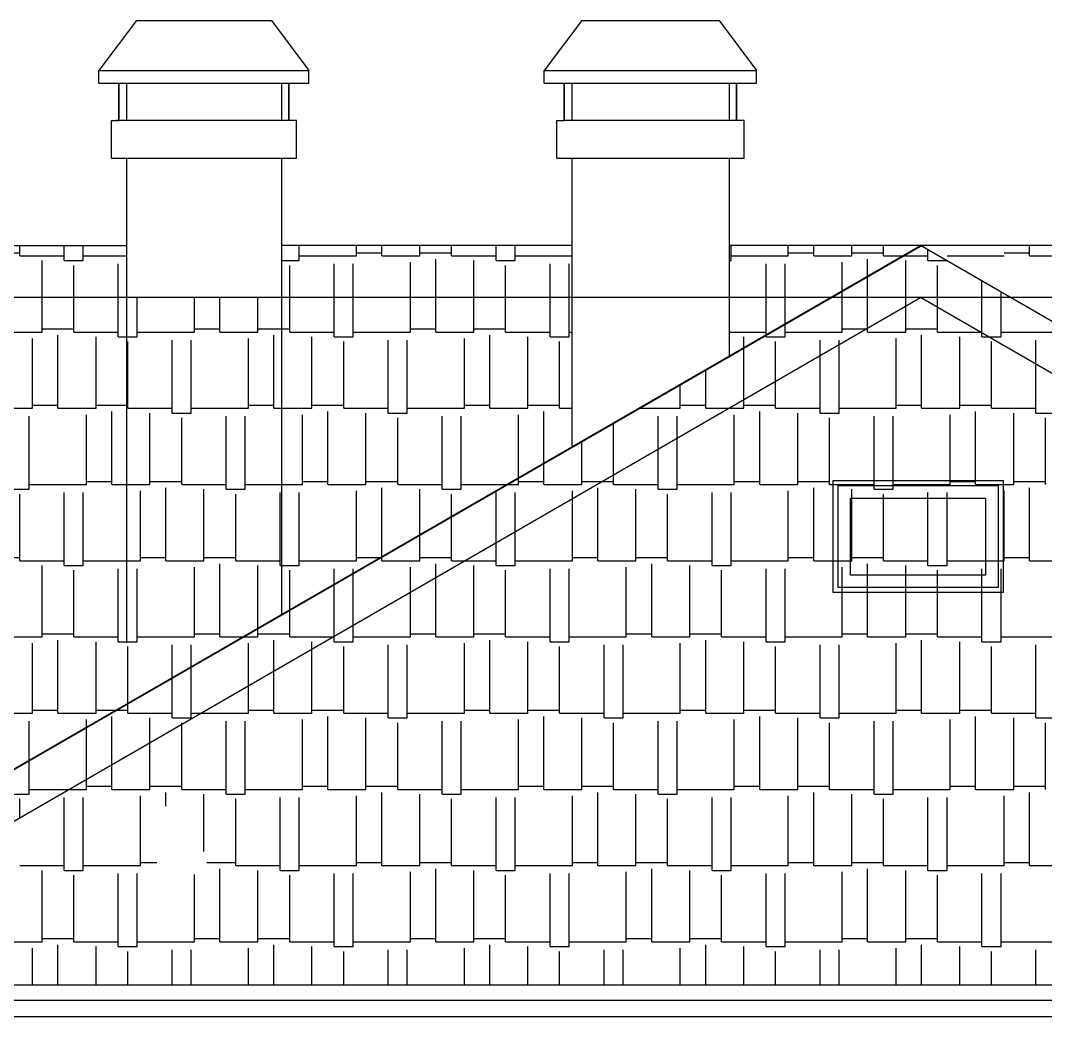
# Model space of a CAD drawing. Extents: x -133165 to 20117, y 15722 to 63536.
# Drawn here: x -79792 to -75693, y 55480 to 59463 of the extents above; entities that cross this region are included whole.
import ezdxf

# ---------------------------------------------------------------- set-up
doc = ezdxf.new("R2010")
doc.units = 0
doc.layers.get('0').update_dxf_attribs({"linetype": 'CONTINUOUS'})

# ---------------------------------------------------------------- blocks, each defined once
blk = doc.blocks.new('*X115')
at = {"linetype": 'CONTINUOUS', "ltscale": 10}
for p, q in [((-80074.3, 58521.6), (-80074.3, 58561.8)), ((-79921.9, 58521.6), (-79921.9, 58562.8)), ((-79794.9, 58521.6), (-79794.9, 58562.8)), ((-79617.1, 58502.5), (-79617.1, 58562.8)), ((-79540.9, 58502.5), (-79540.9, 58562.8)), ((-80121.8, 58534.3), (-80074.3, 58534.3)), ((-80074.3, 58521.6), (-79921.9, 58521.6)), ((-79921.9, 58534.3), (-79794.9, 58534.3)), ((-79858.4, 58355), (-79858.4, 58508.9)), ((-79794.9, 58521.6), (-79617.1, 58521.6)), ((-79706, 58355), (-79706, 58502.5)), ((-79617.1, 58502.5), (-79540.9, 58502.5)), ((-79540.9, 58521.6), (-79368.2, 58521.6)), ((-80188.6, 58287.9), (-80188.6, 58489.8)), ((-79960, 58355), (-79960, 58496.2)), ((-79579, 58355), (-79579, 58483.5)), ((-79401.2, 58355), (-79401.2, 58489.8)), ((-80264.8, 58243.9), (-80264.8, 58451.8)), ((-80442.6, 58216.8), (-80442.6, 58349.1)), ((-80569.6, 58216.8), (-80569.6, 58275.8)), ((-80671.8, 58216.8), (-80569.6, 58216.8)), ((-80569.6, 58229.5), (-80442.6, 58229.5)), ((-80442.6, 58216.8), (-80311.8, 58216.8)), ((-80607.7, 58046), (-80607.7, 58191.4)), ((-80506.1, 58104.6), (-80506.1, 58204.1)), ((-80353.7, 58192.6), (-80353.7, 58197.8)), ((-80836.3, 57914), (-80836.3, 58121.8)), ((-80912.5, 57892.9), (-80912.5, 58077.8)), ((-81090.3, 57912), (-81090.3, 57975.2)), ((-81177.7, 57924.7), (-81090.3, 57924.7)), ((-81153.8, 57730.7), (-81153.8, 57899.3)), ((-81090.3, 57912), (-80912.5, 57912)), ((-81001.4, 57818.7), (-81001.4, 57892.9)), ((-80912.5, 57892.9), (-80872.7, 57892.9)), ((-81255.4, 57672), (-81255.4, 57879.9)), ((-81484, 57588.1), (-81484, 57747.9)), ((-81560.2, 57588.1), (-81560.2, 57703.9)), ((-81727.6, 57607.2), (-81560.2, 57607.2)), ((-81484, 57607.2), (-81367.6, 57607.2)), ((-81801.5, 57356.7), (-81801.5, 57564.6)), ((-81649.1, 57444.7), (-81649.1, 57588.1)), ((-81560.2, 57588.1), (-81484, 57588.1)), ((-81522.1, 57518), (-81522.1, 57569.1)), ((-81903.1, 57302.4), (-81903.1, 57505.9)), ((-82131.7, 57283.3), (-82131.7, 57373.9)), ((-82207.9, 57283.3), (-82207.9, 57329.9)), ((-81903.1, 57315.1), (-81873.5, 57315.1)), ((-82296.8, 57070.8), (-82296.8, 57278.6)), ((-82255.5, 57302.4), (-82207.9, 57302.4)), ((-82207.9, 57283.3), (-82131.7, 57283.3)), ((-82131.7, 57302.4), (-81903.1, 57302.4)), ((-81992, 57246.7), (-81992, 57270.6)), ((-82169.8, 57144.1), (-82169.8, 57264.3)), ((-82449.2, 56997.6), (-82449.2, 57190.6)), ((-82550.8, 56997.6), (-82550.8, 57132)), ((-82779.4, 56978.5), (-82779.4, 57000)), ((-82779.4, 56997.6), (-82550.8, 56997.6)), ((-82550.8, 57010.3), (-82449.2, 57010.3)), ((-82449.2, 56997.6), (-82423.5, 56997.6)), ((-82817.5, 56939.3), (-82817.5, 56959.5)), ((-82816.5, 56978.5), (-82779.4, 56978.5)), ((-82639.7, 56939.3), (-82639.7, 56965.8)), ((-82563.5, 56939.3), (-82563.5, 56965.8))]:
    blk.add_line(p, q, dxfattribs=at)
blk = doc.blocks.new('*X116')
at = {"linetype": 'CONTINUOUS', "ltscale": 10}
for p, q in [((-79960, 58216.8), (-79960, 58355)), ((-79858.4, 58216.8), (-79858.4, 58355)), ((-79706, 58216.8), (-79706, 58355)), ((-79579, 58216.8), (-79579, 58355)), ((-79401.2, 58197.7), (-79401.2, 58355)), ((-79325, 58197.7), (-79325, 58355)), ((-79096.4, 58216.8), (-79096.4, 58355)), ((-78994.8, 58216.8), (-78994.8, 58355)), ((-78842.4, 58216.8), (-78842.4, 58355)), ((-80188.6, 58197.7), (-80188.6, 58287.9)), ((-80311.8, 58216.8), (-80264.8, 58216.8)), ((-80264.8, 58197.7), (-80264.8, 58243.9)), ((-80188.6, 58216.8), (-79960, 58216.8)), ((-79960, 58229.5), (-79858.4, 58229.5)), ((-79858.4, 58216.8), (-79706, 58216.8)), ((-79706, 58229.5), (-79579, 58229.5)), ((-79579, 58216.8), (-79401.2, 58216.8)), ((-79325, 58216.8), (-79096.4, 58216.8)), ((-79096.4, 58229.5), (-78994.8, 58229.5)), ((-78994.8, 58216.8), (-78842.4, 58216.8)), ((-78842.4, 58229.5), (-78748.2, 58229.5)), ((-80353.7, 57912), (-80353.7, 58192.6)), ((-80264.8, 58197.7), (-80188.6, 58197.7)), ((-80226.7, 57912), (-80226.7, 58178.7)), ((-80048.9, 57892.9), (-80048.9, 58185.1)), ((-79972.7, 57892.9), (-79972.7, 58185.1)), ((-79744.1, 57912), (-79744.1, 58191.4)), ((-79642.5, 57912), (-79642.5, 58204.1)), ((-79490.1, 57912), (-79490.1, 58197.7)), ((-79401.2, 58197.7), (-79325, 58197.7)), ((-79363.1, 57912), (-79363.1, 58178.7)), ((-79185.3, 57892.9), (-79185.3, 58185.1)), ((-79109.1, 57892.9), (-79109.1, 58185.1)), ((-78880.5, 57912), (-78880.5, 58191.4)), ((-78778.9, 57912), (-78778.9, 58204.1)), ((-80506.1, 57912), (-80506.1, 58104.6)), ((-80607.7, 57912), (-80607.7, 58046)), ((-80607.7, 57924.7), (-80506.1, 57924.7)), ((-80353.7, 57924.7), (-80226.7, 57924.7)), ((-79744.1, 57924.7), (-79642.5, 57924.7)), ((-79490.1, 57924.7), (-79363.1, 57924.7)), ((-78880.5, 57924.7), (-78778.9, 57924.7)), ((-80872.7, 57892.9), (-80836.3, 57892.9)), ((-80836.3, 57892.9), (-80836.3, 57914)), ((-80836.3, 57912), (-80607.7, 57912)), ((-80506.1, 57912), (-80353.7, 57912)), ((-80391.8, 57607.2), (-80391.8, 57886.6)), ((-80290.2, 57607.2), (-80290.2, 57899.3)), ((-80226.7, 57912), (-80048.9, 57912)), ((-80137.8, 57607.2), (-80137.8, 57892.9)), ((-80048.9, 57892.9), (-79972.7, 57892.9)), ((-79972.7, 57912), (-79744.1, 57912)), ((-79642.5, 57912), (-79490.1, 57912)), ((-79528.2, 57607.2), (-79528.2, 57886.6)), ((-79426.6, 57607.2), (-79426.6, 57899.3)), ((-79363.1, 57912), (-79185.3, 57912)), ((-79274.2, 57607.2), (-79274.2, 57892.9)), ((-79185.3, 57892.9), (-79109.1, 57892.9)), ((-79109.1, 57912), (-78880.5, 57912)), ((-78778.9, 57912), (-78748.2, 57912)), ((-80874.4, 57607.2), (-80874.4, 57873.9)), ((-80696.6, 57588.1), (-80696.6, 57880.2)), ((-80620.4, 57588.1), (-80620.4, 57880.2)), ((-80010.8, 57607.2), (-80010.8, 57873.9)), ((-79833, 57588.1), (-79833, 57880.2)), ((-79756.8, 57588.1), (-79756.8, 57880.2)), ((-79147.2, 57607.2), (-79147.2, 57873.9)), ((-78969.4, 57588.1), (-78969.4, 57880.2)), ((-78893.2, 57588.1), (-78893.2, 57880.2)), ((-81001.4, 57607.2), (-81001.4, 57818.7)), ((-81153.8, 57607.2), (-81153.8, 57730.7)), ((-81255.4, 57607.2), (-81255.4, 57672)), ((-81367.6, 57607.2), (-81255.4, 57607.2)), ((-81255.4, 57619.9), (-81153.8, 57619.9)), ((-81153.8, 57607.2), (-81001.4, 57607.2)), ((-81001.4, 57619.9), (-80874.4, 57619.9)), ((-80874.4, 57607.2), (-80696.6, 57607.2)), ((-80620.4, 57607.2), (-80391.8, 57607.2)), ((-80391.8, 57619.9), (-80290.2, 57619.9)), ((-80290.2, 57607.2), (-80137.8, 57607.2)), ((-80137.8, 57619.9), (-80010.8, 57619.9)), ((-80010.8, 57607.2), (-79833, 57607.2)), ((-79756.8, 57607.2), (-79528.2, 57607.2)), ((-79528.2, 57619.9), (-79426.6, 57619.9)), ((-79426.6, 57607.2), (-79274.2, 57607.2)), ((-79274.2, 57619.9), (-79147.2, 57619.9)), ((-79147.2, 57607.2), (-78969.4, 57607.2)), ((-78893.2, 57607.2), (-78748.2, 57607.2)), ((-81344.3, 57283.3), (-81344.3, 57575.4)), ((-81268.1, 57283.3), (-81268.1, 57575.4)), ((-81039.5, 57302.4), (-81039.5, 57581.8)), ((-80937.9, 57302.4), (-80937.9, 57594.5)), ((-80785.5, 57302.4), (-80785.5, 57588.1)), ((-80696.6, 57588.1), (-80620.4, 57588.1)), ((-80658.5, 57302.4), (-80658.5, 57569.1)), ((-80480.7, 57283.3), (-80480.7, 57575.4)), ((-80404.5, 57283.3), (-80404.5, 57575.4)), ((-80175.9, 57302.4), (-80175.9, 57581.8)), ((-80074.3, 57302.4), (-80074.3, 57594.5)), ((-79921.9, 57302.4), (-79921.9, 57588.1)), ((-79833, 57588.1), (-79756.8, 57588.1)), ((-79794.9, 57302.4), (-79794.9, 57569.1)), ((-79617.1, 57283.3), (-79617.1, 57575.4)), ((-79540.9, 57283.3), (-79540.9, 57575.4)), ((-79312.3, 57302.4), (-79312.3, 57581.8)), ((-79210.7, 57302.4), (-79210.7, 57594.5)), ((-79058.3, 57302.4), (-79058.3, 57588.1)), ((-78969.4, 57588.1), (-78893.2, 57588.1)), ((-78931.3, 57302.4), (-78931.3, 57569.1)), ((-78753.5, 57283.3), (-78753.5, 57575.4)), ((-81522.1, 57302.4), (-81522.1, 57518)), ((-81649.1, 57302.4), (-81649.1, 57444.7)), ((-81801.5, 57302.4), (-81801.5, 57356.7)), ((-81873.5, 57315.1), (-81801.5, 57315.1)), ((-81649.1, 57315.1), (-81522.1, 57315.1)), ((-81039.5, 57315.1), (-80937.9, 57315.1)), ((-80785.5, 57315.1), (-80658.5, 57315.1)), ((-80175.9, 57315.1), (-80074.3, 57315.1)), ((-79921.9, 57315.1), (-79794.9, 57315.1)), ((-79312.3, 57315.1), (-79210.7, 57315.1)), ((-79058.3, 57315.1), (-78931.3, 57315.1)), ((-81915.8, 56978.5), (-81915.8, 57270.6)), ((-81801.5, 57302.4), (-81649.1, 57302.4)), ((-81687.2, 56997.6), (-81687.2, 57277)), ((-81585.6, 56997.6), (-81585.6, 57289.7)), ((-81522.1, 57302.4), (-81344.3, 57302.4)), ((-81433.2, 56997.6), (-81433.2, 57283.3)), ((-81344.3, 57283.3), (-81268.1, 57283.3)), ((-81268.1, 57302.4), (-81039.5, 57302.4)), ((-81128.4, 56978.5), (-81128.4, 57270.6)), ((-81052.2, 56978.5), (-81052.2, 57270.6)), ((-80937.9, 57302.4), (-80785.5, 57302.4)), ((-80823.6, 56997.6), (-80823.6, 57277)), ((-80722, 56997.6), (-80722, 57289.7)), ((-80658.5, 57302.4), (-80480.7, 57302.4)), ((-80569.6, 56997.6), (-80569.6, 57283.3)), ((-80480.7, 57283.3), (-80404.5, 57283.3)), ((-80404.5, 57302.4), (-80175.9, 57302.4)), ((-80264.8, 56978.5), (-80264.8, 57270.6)), ((-80188.6, 56978.5), (-80188.6, 57270.6)), ((-80074.3, 57302.4), (-79921.9, 57302.4)), ((-79960, 56997.6), (-79960, 57277)), ((-79858.4, 56997.6), (-79858.4, 57289.7)), ((-79794.9, 57302.4), (-79617.1, 57302.4)), ((-79706, 56997.6), (-79706, 57283.3)), ((-79617.1, 57283.3), (-79540.9, 57283.3)), ((-79540.9, 57302.4), (-79312.3, 57302.4)), ((-79401.2, 56978.5), (-79401.2, 57270.6)), ((-79325, 56978.5), (-79325, 57270.6)), ((-79210.7, 57302.4), (-79058.3, 57302.4)), ((-79096.4, 56997.6), (-79096.4, 57277)), ((-78994.8, 56997.6), (-78994.8, 57289.7)), ((-78931.3, 57302.4), (-78753.5, 57302.4)), ((-78842.4, 57032.9), (-78842.4, 57283.3)), ((-78753.5, 57283.3), (-78748.2, 57283.3)), ((-81992, 56978.5), (-81992, 57246.7)), ((-81306.2, 56997.6), (-81306.2, 57264.3)), ((-80442.6, 56997.6), (-80442.6, 57264.3)), ((-79579, 56997.6), (-79579, 57264.3)), ((-82169.8, 56997.6), (-82169.8, 57144.1)), ((-82296.8, 56997.6), (-82296.8, 57070.8)), ((-82423.5, 56997.6), (-82296.8, 56997.6)), ((-82296.8, 57010.3), (-82169.8, 57010.3)), ((-82233.3, 56939.3), (-82233.3, 56984.9)), ((-82169.8, 56997.6), (-81992, 56997.6)), ((-81915.8, 56997.6), (-81687.2, 56997.6)), ((-81687.2, 57010.3), (-81585.6, 57010.3)), ((-81585.6, 56997.6), (-81433.2, 56997.6)), ((-81433.2, 57010.3), (-81306.2, 57010.3)), ((-81369.7, 56939.3), (-81369.7, 56984.9)), ((-81306.2, 56997.6), (-81128.4, 56997.6)), ((-81052.2, 56997.6), (-80823.6, 56997.6)), ((-80823.6, 57010.3), (-80722, 57010.3)), ((-80722, 56997.6), (-80569.6, 56997.6)), ((-80569.6, 57010.3), (-80442.6, 57010.3)), ((-80506.1, 56939.3), (-80506.1, 56984.9)), ((-80442.6, 56997.6), (-80264.8, 56997.6)), ((-80188.6, 56997.6), (-79960, 56997.6)), ((-79960, 57010.3), (-79858.4, 57010.3)), ((-79858.4, 56997.6), (-79706, 56997.6)), ((-79706, 57010.3), (-79579, 57010.3)), ((-79642.5, 56939.3), (-79642.5, 56984.9)), ((-79579, 56997.6), (-79401.2, 56997.6)), ((-79325, 56997.6), (-79096.4, 56997.6)), ((-79096.4, 57010.3), (-78994.8, 57010.3)), ((-78994.8, 56997.6), (-78903.5, 56997.6)), ((-82334.9, 56939.3), (-82334.9, 56972.2)), ((-82080.9, 56939.3), (-82080.9, 56978.5)), ((-81992, 56978.5), (-81915.8, 56978.5)), ((-81953.9, 56939.3), (-81953.9, 56959.5)), ((-81776.1, 56939.3), (-81776.1, 56965.8)), ((-81699.9, 56939.3), (-81699.9, 56965.8)), ((-81471.3, 56939.3), (-81471.3, 56972.2)), ((-81217.3, 56939.3), (-81217.3, 56978.5)), ((-81128.4, 56978.5), (-81052.2, 56978.5)), ((-81090.3, 56939.3), (-81090.3, 56959.5)), ((-80912.5, 56939.3), (-80912.5, 56965.8)), ((-80836.3, 56939.3), (-80836.3, 56965.8)), ((-80607.7, 56939.3), (-80607.7, 56972.2)), ((-80353.7, 56939.3), (-80353.7, 56978.5)), ((-80264.8, 56978.5), (-80188.6, 56978.5)), ((-80226.7, 56939.3), (-80226.7, 56959.5)), ((-80048.9, 56939.3), (-80048.9, 56965.8)), ((-79972.7, 56939.3), (-79972.7, 56965.8)), ((-79744.1, 56939.3), (-79744.1, 56972.2)), ((-79490.1, 56939.3), (-79490.1, 56978.5)), ((-79401.2, 56978.5), (-79325, 56978.5)), ((-79363.1, 56939.3), (-79363.1, 56959.5)), ((-79185.3, 56939.3), (-79185.3, 56965.8)), ((-79109.1, 56939.3), (-79109.1, 56965.8))]:
    blk.add_line(p, q, dxfattribs=at)
blk = doc.blocks.new('*X117')
at = {"linetype": 'CONTINUOUS', "ltscale": 10}
for p, q in [((-82563.5, 56820.4), (-82563.5, 56916.8)), ((-82334.9, 56713.4), (-82334.9, 56939.3)), ((-82233.3, 56692.8), (-82233.3, 56939.3)), ((-82080.9, 56692.8), (-82080.9, 56939.3)), ((-81953.9, 56692.8), (-81953.9, 56939.3)), ((-81776.1, 56673.7), (-81776.1, 56939.3)), ((-81699.9, 56673.7), (-81699.9, 56939.3)), ((-81471.3, 56692.8), (-81471.3, 56939.3)), ((-81369.7, 56692.8), (-81369.7, 56939.3)), ((-81217.3, 56692.8), (-81217.3, 56939.3)), ((-81090.3, 56692.8), (-81090.3, 56939.3)), ((-80912.5, 56673.7), (-80912.5, 56939.3)), ((-80836.3, 56673.7), (-80836.3, 56939.3)), ((-80607.7, 56692.8), (-80607.7, 56939.3)), ((-80506.1, 56692.8), (-80506.1, 56939.3)), ((-80353.7, 56692.8), (-80353.7, 56939.3)), ((-80226.7, 56692.8), (-80226.7, 56939.3)), ((-80048.9, 56673.7), (-80048.9, 56939.3)), ((-79972.7, 56673.7), (-79972.7, 56939.3)), ((-79744.1, 56692.8), (-79744.1, 56939.3)), ((-79642.5, 56692.8), (-79642.5, 56939.3)), ((-79490.1, 56692.8), (-79490.1, 56939.3)), ((-79363.1, 56732.3), (-79363.1, 56939.3)), ((-79185.3, 56834.9), (-79185.3, 56939.3)), ((-79109.1, 56878.9), (-79109.1, 56939.3)), ((-82639.7, 56856.1), (-82639.7, 56872.8)), ((-82317.9, 56705.5), (-82233.3, 56705.5)), ((-82080.9, 56705.5), (-81953.9, 56705.5)), ((-81471.3, 56705.5), (-81369.7, 56705.5)), ((-81217.3, 56705.5), (-81090.3, 56705.5)), ((-80607.7, 56705.5), (-80506.1, 56705.5)), ((-80353.7, 56705.5), (-80226.7, 56705.5)), ((-79744.1, 56705.5), (-79642.5, 56705.5)), ((-79490.1, 56705.5), (-79409.4, 56705.5)), ((-82233.3, 56692.8), (-82080.9, 56692.8)), ((-82119, 56612.4), (-82119, 56667.4)), ((-82017.4, 56564.8), (-82017.4, 56680.1)), ((-81953.9, 56692.8), (-81776.1, 56692.8)), ((-81865, 56493.5), (-81865, 56673.7)), ((-81776.1, 56673.7), (-81699.9, 56673.7)), ((-81738, 56434.1), (-81738, 56654.7)), ((-81699.9, 56692.8), (-81471.3, 56692.8)), ((-81560.2, 56368.9), (-81560.2, 56661)), ((-81484, 56368.9), (-81484, 56661)), ((-81369.7, 56692.8), (-81217.3, 56692.8)), ((-81255.4, 56388), (-81255.4, 56667.4)), ((-81153.8, 56388), (-81153.8, 56680.1)), ((-81090.3, 56692.8), (-80912.5, 56692.8)), ((-81001.4, 56388), (-81001.4, 56673.7)), ((-80912.5, 56673.7), (-80836.3, 56673.7)), ((-80874.4, 56388), (-80874.4, 56654.7)), ((-80836.3, 56692.8), (-80607.7, 56692.8)), ((-80696.6, 56368.9), (-80696.6, 56661)), ((-80620.4, 56368.9), (-80620.4, 56661)), ((-80506.1, 56692.8), (-80353.7, 56692.8)), ((-80391.8, 56388), (-80391.8, 56667.4)), ((-80290.2, 56388), (-80290.2, 56680.1)), ((-80226.7, 56692.8), (-80048.9, 56692.8)), ((-80137.8, 56388), (-80137.8, 56673.7)), ((-80048.9, 56673.7), (-79972.7, 56673.7)), ((-80010.8, 56388), (-80010.8, 56654.7)), ((-79972.7, 56692.8), (-79744.1, 56692.8)), ((-79833, 56461), (-79833, 56661)), ((-79756.8, 56505), (-79756.8, 56661)), ((-79642.5, 56692.8), (-79490.1, 56692.8)), ((-79528.2, 56636.9), (-79528.2, 56667.4)), ((-81639.5, 56388), (-81560.2, 56388)), ((-81560.2, 56368.9), (-81484, 56368.9)), ((-81484, 56388), (-81255.4, 56388)), ((-81255.4, 56400.7), (-81153.8, 56400.7)), ((-81153.8, 56388), (-81001.4, 56388)), ((-81001.4, 56400.7), (-80874.4, 56400.7)), ((-80937.9, 56083.2), (-80937.9, 56375.3)), ((-80874.4, 56388), (-80696.6, 56388)), ((-80785.5, 56083.2), (-80785.5, 56368.9)), ((-80696.6, 56368.9), (-80620.4, 56368.9)), ((-80620.4, 56388), (-80391.8, 56388)), ((-80391.8, 56400.7), (-80290.2, 56400.7)), ((-80290.2, 56388), (-80137.8, 56388)), ((-80137.8, 56400.7), (-80010.8, 56400.7)), ((-80074.3, 56321.6), (-80074.3, 56375.3)), ((-80010.8, 56388), (-79959.3, 56388)), ((-81522.1, 56333), (-81522.1, 56349.9)), ((-81344.3, 56249.8), (-81344.3, 56356.2)), ((-81268.1, 56214.2), (-81268.1, 56356.2)), ((-81039.5, 56107.2), (-81039.5, 56362.6)), ((-80658.5, 56083.2), (-80658.5, 56349.9)), ((-80480.7, 56087), (-80480.7, 56356.2)), ((-80404.5, 56131), (-80404.5, 56356.2)), ((-80175.9, 56263), (-80175.9, 56362.6)), ((-81015.4, 56095.9), (-80937.9, 56095.9)), ((-80937.9, 56083.2), (-80785.5, 56083.2)), ((-80785.5, 56095.9), (-80658.5, 56095.9)), ((-80658.5, 56083.2), (-80487.3, 56083.2)), ((-80823.6, 56006.1), (-80823.6, 56057.8)), ((-80722, 55958.6), (-80722, 56070.5)), ((-80569.6, 56035.7), (-80569.6, 56064.2))]:
    blk.add_line(p, q, dxfattribs=at)
blk = doc.blocks.new('*X118')
at = {"linetype": 'CONTINUOUS', "ltscale": 10}
for p, q in [((-76810.4, 58206.1), (-76810.4, 58355)), ((-76734.2, 58250.1), (-76734.2, 58355)), ((-76957.4, 58216.8), (-76810.4, 58216.8)), ((-76899.3, 58154.7), (-76899.3, 58197.8))]:
    blk.add_line(p, q, dxfattribs=at)
blk = doc.blocks.new('*X119')
at = {"linetype": 'CONTINUOUS', "ltscale": 10}
for p, q in [((-76950.1, 58502.5), (-76950.1, 58562.8)), ((-76721.5, 58521.6), (-76721.5, 58562.8)), ((-76619.9, 58521.6), (-76619.9, 58562.8)), ((-76467.5, 58521.6), (-76467.5, 58562.8)), ((-76340.5, 58521.6), (-76340.5, 58562.8)), ((-76957.4, 58502.5), (-76950.1, 58502.5)), ((-76950.1, 58521.6), (-76721.5, 58521.6)), ((-76721.5, 58534.3), (-76619.9, 58534.3)), ((-76619.9, 58521.6), (-76467.5, 58521.6)), ((-76467.5, 58534.3), (-76340.5, 58534.3)), ((-76404, 58440.7), (-76404, 58508.9)), ((-76340.5, 58521.6), (-76263.8, 58521.6)), ((-76810.4, 58355), (-76810.4, 58489.8)), ((-76734.2, 58355), (-76734.2, 58489.8)), ((-76505.6, 58382), (-76505.6, 58496.2))]:
    blk.add_line(p, q, dxfattribs=at)
blk = doc.blocks.new('*X120')
at = {"linetype": 'CONTINUOUS', "ltscale": 10}
for p, q in [((-78677.3, 58502.5), (-78677.3, 58562.8)), ((-78448.7, 58521.6), (-78448.7, 58562.8)), ((-78347.1, 58521.6), (-78347.1, 58562.8)), ((-78194.7, 58521.6), (-78194.7, 58562.8)), ((-78067.7, 58521.6), (-78067.7, 58562.8)), ((-77889.9, 58502.5), (-77889.9, 58562.8)), ((-77813.7, 58502.5), (-77813.7, 58562.8)), ((-78748.2, 58502.5), (-78677.3, 58502.5)), ((-78677.3, 58521.6), (-78448.7, 58521.6)), ((-78448.7, 58534.3), (-78347.1, 58534.3)), ((-78347.1, 58521.6), (-78194.7, 58521.6)), ((-78194.7, 58534.3), (-78067.7, 58534.3)), ((-78131.2, 58355), (-78131.2, 58508.9)), ((-78067.7, 58521.6), (-77889.9, 58521.6)), ((-77978.8, 58355), (-77978.8, 58502.5)), ((-77889.9, 58502.5), (-77813.7, 58502.5)), ((-77813.7, 58521.6), (-77587.4, 58521.6)), ((-78715.4, 58355), (-78715.4, 58483.5)), ((-78537.6, 58355), (-78537.6, 58489.8)), ((-78461.4, 58355), (-78461.4, 58489.8)), ((-78232.8, 58355), (-78232.8, 58496.2)), ((-77851.8, 58355), (-77851.8, 58483.5)), ((-77674, 58355), (-77674, 58489.8)), ((-77597.8, 58355), (-77597.8, 58489.8))]:
    blk.add_line(p, q, dxfattribs=at)
blk = doc.blocks.new('*X121')
at = {"linetype": 'CONTINUOUS', "ltscale": 10}
for p, q in [((-78715.4, 58216.8), (-78715.4, 58355)), ((-78537.6, 58197.7), (-78537.6, 58355)), ((-78461.4, 58197.7), (-78461.4, 58355)), ((-78232.8, 58216.8), (-78232.8, 58355)), ((-78131.2, 58216.8), (-78131.2, 58355)), ((-77978.8, 58216.8), (-77978.8, 58355)), ((-77851.8, 58216.8), (-77851.8, 58355)), ((-77674, 58197.7), (-77674, 58355)), ((-77597.8, 58197.7), (-77597.8, 58355)), ((-78748.2, 58229.5), (-78715.4, 58229.5)), ((-78715.4, 58216.8), (-78537.6, 58216.8)), ((-78461.4, 58216.8), (-78232.8, 58216.8)), ((-78232.8, 58229.5), (-78131.2, 58229.5)), ((-78131.2, 58216.8), (-77978.8, 58216.8)), ((-77978.8, 58229.5), (-77851.8, 58229.5)), ((-77851.8, 58216.8), (-77674, 58216.8)), ((-77597.8, 58216.8), (-77587.4, 58216.8)), ((-78626.5, 57912), (-78626.5, 58197.7)), ((-78537.6, 58197.7), (-78461.4, 58197.7)), ((-78499.5, 57912), (-78499.5, 58178.7)), ((-78321.7, 57892.9), (-78321.7, 58185)), ((-78245.5, 57892.9), (-78245.5, 58185)), ((-78016.9, 57912), (-78016.9, 58191.4)), ((-77915.3, 57912), (-77915.3, 58204.1)), ((-77762.9, 57912), (-77762.9, 58197.7)), ((-77674, 58197.7), (-77597.8, 58197.7)), ((-77635.9, 57912), (-77635.9, 58178.7)), ((-78626.5, 57924.7), (-78499.5, 57924.7)), ((-78016.9, 57924.7), (-77915.3, 57924.7)), ((-77762.9, 57924.7), (-77635.9, 57924.7)), ((-78748.2, 57912), (-78626.5, 57912)), ((-78664.6, 57607.2), (-78664.6, 57886.6)), ((-78563, 57607.2), (-78563, 57899.3)), ((-78499.5, 57912), (-78321.7, 57912)), ((-78410.6, 57607.2), (-78410.6, 57892.9)), ((-78321.7, 57892.9), (-78245.5, 57892.9)), ((-78245.5, 57912), (-78016.9, 57912)), ((-77915.3, 57912), (-77762.9, 57912)), ((-77801, 57634.1), (-77801, 57886.6)), ((-77699.4, 57692.8), (-77699.4, 57899.3)), ((-77635.9, 57912), (-77587.4, 57912)), ((-78283.6, 57607.2), (-78283.6, 57873.9)), ((-78105.8, 57588.1), (-78105.8, 57880.3)), ((-78029.6, 57588.1), (-78029.6, 57880.3)), ((-78748.2, 57607.2), (-78664.6, 57607.2)), ((-78664.6, 57619.9), (-78563, 57619.9)), ((-78563, 57607.2), (-78410.6, 57607.2)), ((-78410.6, 57619.9), (-78283.6, 57619.9)), ((-78283.6, 57607.2), (-78105.8, 57607.2)), ((-78029.6, 57607.2), (-77847.6, 57607.2)), ((-78677.3, 57283.3), (-78677.3, 57575.5)), ((-78448.7, 57302.4), (-78448.7, 57581.8)), ((-78347.1, 57318.8), (-78347.1, 57594.5)), ((-78194.7, 57406.8), (-78194.7, 57588.1)), ((-78105.8, 57588.1), (-78029.6, 57588.1)), ((-78067.7, 57480.2), (-78067.7, 57569.1)), ((-78448.7, 57315.1), (-78353.5, 57315.1)), ((-78748.2, 57283.3), (-78677.3, 57283.3)), ((-78677.3, 57302.4), (-78448.7, 57302.4)), ((-78537.6, 57208.9), (-78537.6, 57270.6)), ((-78461.4, 57252.9), (-78461.4, 57270.6)), ((-78715.4, 57106.2), (-78715.4, 57264.3))]:
    blk.add_line(p, q, dxfattribs=at)
blk = doc.blocks.new('*X122')
at = {"linetype": 'CONTINUOUS', "ltscale": 10}
for p, q in [((-76505.6, 58216.8), (-76505.6, 58355)), ((-76404, 58232.9), (-76404, 58355)), ((-76251.6, 58320.8), (-76251.6, 58355)), ((-76734.2, 58197.7), (-76734.2, 58249.9)), ((-76734.2, 58216.8), (-76505.6, 58216.8)), ((-76505.6, 58229.5), (-76409.8, 58229.5)), ((-76810.4, 58197.7), (-76810.4, 58205.9)), ((-76810.4, 58197.7), (-76734.2, 58197.7)), ((-76772.3, 58020.2), (-76772.3, 58178.7)), ((-76594.5, 58122.9), (-76594.5, 58185)), ((-76518.3, 58166.9), (-76518.3, 58185)), ((-76899.3, 57946.9), (-76899.3, 58154.6)), ((-77051.7, 57912), (-77051.7, 58066.6)), ((-77153.3, 57912), (-77153.3, 58007.9)), ((-77153.3, 57924.7), (-77051.7, 57924.7)), ((-77319.3, 57912), (-77153.3, 57912)), ((-77051.7, 57912), (-76959.7, 57912)), ((-77420, 57646.3), (-77420, 57853.9)), ((-77242.2, 57748.9), (-77242.2, 57880.2)), ((-77166, 57792.9), (-77166, 57880.2)), ((-77547, 57607.2), (-77547, 57780.5)), ((-77699.4, 57607.2), (-77699.4, 57692.5)), ((-77847, 57607.2), (-77801, 57607.2)), ((-77801, 57607.2), (-77801, 57633.8)), ((-77801, 57619.9), (-77699.4, 57619.9)), ((-77699.4, 57607.2), (-77547, 57607.2)), ((-77547, 57619.9), (-77465.6, 57619.9)), ((-77889.9, 57375), (-77889.9, 57575.4)), ((-77813.7, 57419), (-77813.7, 57575.4)), ((-77585.1, 57550.9), (-77585.1, 57581.8)), ((-78067.7, 57302.4), (-78067.7, 57479.8)), ((-78194.7, 57302.4), (-78194.7, 57406.4)), ((-78352.8, 57315.1), (-78347.1, 57315.1)), ((-78347.1, 57302.4), (-78347.1, 57318.4)), ((-78194.7, 57315.1), (-78067.7, 57315.1)), ((-78347.1, 57302.4), (-78194.7, 57302.4)), ((-78232.8, 57177), (-78232.8, 57277)), ((-78131.2, 57235.7), (-78131.2, 57289.7)), ((-78067.7, 57302.4), (-78015.5, 57302.4)), ((-78461.4, 57045), (-78461.4, 57252.4)), ((-78537.6, 57001), (-78537.6, 57208.4)), ((-78715.4, 56997.6), (-78715.4, 57105.7)), ((-78842.4, 56997.6), (-78842.4, 57032.3)), ((-78902.5, 56997.6), (-78842.4, 56997.6)), ((-78842.4, 57010.3), (-78715.4, 57010.3)), ((-78778.9, 56861.7), (-78778.9, 56984.9)), ((-78715.4, 56997.6), (-78543.5, 56997.6)), ((-78880.5, 56803), (-78880.5, 56972.2)), ((-78626.5, 56949.7), (-78626.5, 56978.5)), ((-79109.1, 56673.7), (-79109.1, 56878.3)), ((-79185.3, 56673.7), (-79185.3, 56834.3)), ((-79408.3, 56705.5), (-79363.1, 56705.5)), ((-79363.1, 56692.8), (-79363.1, 56731.6)), ((-79426.6, 56487.8), (-79426.6, 56680.1)), ((-79363.1, 56692.8), (-79185.3, 56692.8)), ((-79274.2, 56575.7), (-79274.2, 56673.7)), ((-79185.3, 56673.7), (-79109.1, 56673.7)), ((-79147.2, 56649.1), (-79147.2, 56654.7)), ((-79109.1, 56692.8), (-79071.4, 56692.8)), ((-79528.2, 56429.1), (-79528.2, 56636.3)), ((-79756.8, 56368.9), (-79756.8, 56504.2)), ((-79833, 56368.9), (-79833, 56460.2)), ((-79958, 56388), (-79833, 56388)), ((-79921.9, 56201.8), (-79921.9, 56368.9)), ((-79833, 56368.9), (-79756.8, 56368.9)), ((-79756.8, 56388), (-79599.3, 56388)), ((-79794.9, 56275.1), (-79794.9, 56349.9)), ((-80074.3, 56113.8), (-80074.3, 56320.9)), ((-80175.9, 56083.2), (-80175.9, 56262.2)), ((-80404.5, 56064.1), (-80404.5, 56130.2)), ((-80485.7, 56083.2), (-80480.7, 56083.2)), ((-80480.7, 56064.1), (-80480.7, 56086.1)), ((-80404.5, 56083.2), (-80175.9, 56083.2)), ((-80175.9, 56095.9), (-80105.3, 56095.9)), ((-80480.7, 56064.1), (-80404.5, 56064.1)), ((-80442.6, 55901.2), (-80442.6, 56045.1)), ((-80264.8, 56003.8), (-80264.8, 56051.5)), ((-80188.6, 56047.8), (-80188.6, 56051.5)), ((-80569.6, 55887.3), (-80569.6, 56034.8))]:
    blk.add_line(p, q, dxfattribs=at)
blk = doc.blocks.new('*X123')
at = {"linetype": 'CONTINUOUS', "ltscale": 10}
for p, q in [((-76162.7, 58502.5), (-76162.7, 58545.6)), ((-76263.8, 58521.6), (-76162.7, 58521.6)), ((-76251.6, 58355), (-76251.6, 58502.5)), ((-76162.7, 58502.5), (-76088.1, 58502.5)), ((-76124.6, 58355), (-76124.6, 58483.5)), ((-76404, 58355), (-76404, 58440.7)), ((-75946.8, 58355), (-75946.8, 58421)), ((-76505.6, 58355), (-76505.6, 58382)), ((-75870.6, 58355), (-75870.6, 58377))]:
    blk.add_line(p, q, dxfattribs=at)
blk = doc.blocks.new('*X210')
at = {"linetype": 'CONTINUOUS', "ltscale": 10}
for p, q in [((-76251.6, 58216.8), (-76251.6, 58320.8)), ((-76124.6, 58216.8), (-76124.6, 58315.8)), ((-76409.8, 58229.5), (-76404, 58229.5)), ((-76404, 58216.8), (-76404, 58232.9)), ((-76404, 58216.8), (-76251.6, 58216.8)), ((-76251.6, 58229.5), (-76124.6, 58229.5)), ((-76124.6, 58216.8), (-75953.1, 58216.8)), ((-75946.8, 58197.7), (-75946.8, 58213.1)), ((-76289.7, 57912), (-76289.7, 58191.4)), ((-76188.1, 57912), (-76188.1, 58204.1)), ((-76035.7, 57912), (-76035.7, 58197.7)), ((-75946.8, 58197.7), (-75920.1, 58197.7)), ((-75908.7, 57912), (-75908.7, 58178.7)), ((-76518.3, 57892.9), (-76518.3, 58166.9)), ((-76594.5, 57892.9), (-76594.5, 58122.9)), ((-75730.9, 57892.9), (-75730.9, 58088.5)), ((-76772.3, 57912), (-76772.3, 58020.2)), ((-76899.3, 57912), (-76899.3, 57946.9)), ((-76899.3, 57924.7), (-76772.3, 57924.7)), ((-76289.7, 57924.7), (-76188.1, 57924.7)), ((-76035.7, 57924.7), (-75908.7, 57924.7)), ((-76959.7, 57912), (-76899.3, 57912)), ((-76937.4, 57607.2), (-76937.4, 57886.6)), ((-76835.8, 57607.2), (-76835.8, 57899.3)), ((-76772.3, 57912), (-76594.5, 57912)), ((-76683.4, 57607.2), (-76683.4, 57892.9)), ((-76594.5, 57892.9), (-76518.3, 57892.9)), ((-76518.3, 57912), (-76289.7, 57912)), ((-76188.1, 57912), (-76035.7, 57912)), ((-76073.8, 57607.2), (-76073.8, 57886.6)), ((-75972.2, 57607.2), (-75972.2, 57899.3)), ((-75908.7, 57912), (-75730.9, 57912)), ((-75819.8, 57607.2), (-75819.8, 57892.9)), ((-75730.9, 57892.9), (-75654.7, 57892.9)), ((-76556.4, 57607.2), (-76556.4, 57873.9)), ((-76378.6, 57588.1), (-76378.6, 57880.2)), ((-76302.4, 57588.1), (-76302.4, 57880.2)), ((-75692.8, 57607.2), (-75692.8, 57873.9)), ((-77166, 57588.1), (-77166, 57792.9)), ((-77242.2, 57588.1), (-77242.2, 57748.9)), ((-77420, 57607.2), (-77420, 57646.3)), ((-77465.6, 57619.9), (-77420, 57619.9)), ((-77420, 57607.2), (-77242.2, 57607.2)), ((-77166, 57607.2), (-76937.4, 57607.2)), ((-76937.4, 57619.9), (-76835.8, 57619.9)), ((-76835.8, 57607.2), (-76683.4, 57607.2)), ((-76683.4, 57619.9), (-76556.4, 57619.9)), ((-76556.4, 57607.2), (-76378.6, 57607.2)), ((-76302.4, 57607.2), (-76073.8, 57607.2)), ((-76073.8, 57619.9), (-75972.2, 57619.9)), ((-75972.2, 57607.2), (-75819.8, 57607.2)), ((-75819.8, 57619.9), (-75692.8, 57619.9)), ((-77483.5, 57302.4), (-77483.5, 57594.5)), ((-77331.1, 57302.4), (-77331.1, 57588.1)), ((-77242.2, 57588.1), (-77166, 57588.1)), ((-77204.1, 57302.4), (-77204.1, 57569.1)), ((-77026.3, 57283.3), (-77026.3, 57575.4)), ((-76950.1, 57283.3), (-76950.1, 57575.4)), ((-76721.5, 57302.4), (-76721.5, 57581.8)), ((-76619.9, 57302.4), (-76619.9, 57594.5)), ((-76467.5, 57302.4), (-76467.5, 57588.1)), ((-76378.6, 57588.1), (-76302.4, 57588.1)), ((-76340.5, 57302.4), (-76340.5, 57569.1)), ((-76162.7, 57283.3), (-76162.7, 57575.4)), ((-76086.5, 57283.3), (-76086.5, 57575.4)), ((-75857.9, 57302.4), (-75857.9, 57581.8)), ((-75756.3, 57302.4), (-75756.3, 57594.5)), ((-77585.1, 57302.4), (-77585.1, 57550.9)), ((-77813.7, 57283.3), (-77813.7, 57419)), ((-77889.9, 57283.3), (-77889.9, 57375)), ((-77585.1, 57315.1), (-77483.5, 57315.1)), ((-77331.1, 57315.1), (-77204.1, 57315.1)), ((-76721.5, 57315.1), (-76619.9, 57315.1)), ((-76467.5, 57315.1), (-76340.5, 57315.1)), ((-75857.9, 57315.1), (-75756.3, 57315.1)), ((-78015.5, 57302.4), (-77889.9, 57302.4)), ((-77978.8, 56997.6), (-77978.8, 57283.3)), ((-77889.9, 57283.3), (-77813.7, 57283.3)), ((-77813.7, 57302.4), (-77585.1, 57302.4)), ((-77674, 56978.5), (-77674, 57270.7)), ((-77597.8, 56978.5), (-77597.8, 57270.7)), ((-77483.5, 57302.4), (-77331.1, 57302.4)), ((-77369.2, 56997.6), (-77369.2, 57277)), ((-77267.6, 56997.6), (-77267.6, 57289.7)), ((-77204.1, 57302.4), (-77026.3, 57302.4)), ((-77115.2, 56997.6), (-77115.2, 57283.3)), ((-77026.3, 57283.3), (-76950.1, 57283.3)), ((-76950.1, 57302.4), (-76721.5, 57302.4)), ((-76810.4, 56978.5), (-76810.4, 57270.7)), ((-76734.2, 56978.5), (-76734.2, 57270.7)), ((-76619.9, 57302.4), (-76467.5, 57302.4)), ((-76505.6, 56997.6), (-76505.6, 57277)), ((-76404, 56997.6), (-76404, 57289.7)), ((-76340.5, 57302.4), (-76162.7, 57302.4)), ((-76251.6, 56997.6), (-76251.6, 57283.3)), ((-76162.7, 57283.3), (-76086.5, 57283.3)), ((-76086.5, 57302.4), (-75857.9, 57302.4)), ((-75946.8, 56978.5), (-75946.8, 57270.7)), ((-75870.6, 56978.5), (-75870.6, 57270.7)), ((-75756.3, 57302.4), (-75603.9, 57302.4)), ((-78131.2, 56997.6), (-78131.2, 57235.7)), ((-77851.8, 56997.6), (-77851.8, 57264.3)), ((-76988.2, 56997.6), (-76988.2, 57264.3)), ((-76124.6, 56997.6), (-76124.6, 57264.3)), ((-78232.8, 56997.6), (-78232.8, 57177)), ((-78461.4, 56978.5), (-78461.4, 57045)), ((-78543.5, 56997.6), (-78537.6, 56997.6)), ((-78537.6, 56978.5), (-78537.6, 57001)), ((-78461.4, 56997.6), (-78232.8, 56997.6)), ((-78232.8, 57010.3), (-78131.2, 57010.3)), ((-78131.2, 56997.6), (-77978.8, 56997.6)), ((-77978.8, 57010.3), (-77851.8, 57010.3)), ((-77915.3, 56692.8), (-77915.3, 56984.9)), ((-77851.8, 56997.6), (-77674, 56997.6)), ((-77597.8, 56997.6), (-77369.2, 56997.6)), ((-77369.2, 57010.3), (-77267.6, 57010.3)), ((-77267.6, 56997.6), (-77115.2, 56997.6)), ((-77115.2, 57010.3), (-76988.2, 57010.3)), ((-77051.7, 56692.8), (-77051.7, 56984.9)), ((-76988.2, 56997.6), (-76810.4, 56997.6)), ((-76734.2, 56997.6), (-76505.6, 56997.6)), ((-76505.6, 57010.3), (-76404, 57010.3)), ((-76404, 56997.6), (-76251.6, 56997.6)), ((-76251.6, 57010.3), (-76124.6, 57010.3)), ((-76188.1, 56692.8), (-76188.1, 56984.9)), ((-76124.6, 56997.6), (-75946.8, 56997.6)), ((-75870.6, 56997.6), (-75642, 56997.6)), ((-78626.5, 56692.8), (-78626.5, 56949.7)), ((-78537.6, 56978.5), (-78461.4, 56978.5)), ((-78499.5, 56692.8), (-78499.5, 56959.5)), ((-78321.7, 56673.7), (-78321.7, 56965.8)), ((-78245.5, 56673.7), (-78245.5, 56965.8)), ((-78016.9, 56692.8), (-78016.9, 56972.2)), ((-77762.9, 56692.8), (-77762.9, 56978.5)), ((-77674, 56978.5), (-77597.8, 56978.5)), ((-77635.9, 56692.8), (-77635.9, 56959.5)), ((-77458.1, 56673.7), (-77458.1, 56965.8)), ((-77381.9, 56673.7), (-77381.9, 56965.8)), ((-77153.3, 56692.8), (-77153.3, 56972.2)), ((-76899.3, 56692.8), (-76899.3, 56978.5)), ((-76810.4, 56978.5), (-76734.2, 56978.5)), ((-76772.3, 56692.8), (-76772.3, 56959.5)), ((-76594.5, 56673.7), (-76594.5, 56965.8)), ((-76518.3, 56673.7), (-76518.3, 56965.8)), ((-76289.7, 56692.8), (-76289.7, 56972.2)), ((-76035.7, 56692.8), (-76035.7, 56978.5)), ((-75946.8, 56978.5), (-75870.6, 56978.5)), ((-75908.7, 56692.8), (-75908.7, 56959.5)), ((-75730.9, 56673.7), (-75730.9, 56965.8)), ((-78778.9, 56692.8), (-78778.9, 56861.7)), ((-78880.5, 56692.8), (-78880.5, 56803)), ((-78880.5, 56705.5), (-78778.9, 56705.5)), ((-78626.5, 56705.5), (-78499.5, 56705.5)), ((-78016.9, 56705.5), (-77915.3, 56705.5)), ((-77762.9, 56705.5), (-77635.9, 56705.5)), ((-77153.3, 56705.5), (-77051.7, 56705.5)), ((-76899.3, 56705.5), (-76772.3, 56705.5)), ((-76289.7, 56705.5), (-76188.1, 56705.5)), ((-76035.7, 56705.5), (-75908.7, 56705.5)), ((-79071.4, 56692.8), (-78880.5, 56692.8)), ((-78969.4, 56368.9), (-78969.4, 56661)), ((-78893.2, 56368.9), (-78893.2, 56661)), ((-78778.9, 56692.8), (-78626.5, 56692.8)), ((-78664.6, 56388), (-78664.6, 56667.4)), ((-78563, 56388), (-78563, 56680.1)), ((-78499.5, 56692.8), (-78321.7, 56692.8)), ((-78410.6, 56388), (-78410.6, 56673.7)), ((-78321.7, 56673.7), (-78245.5, 56673.7)), ((-78283.6, 56388), (-78283.6, 56654.7)), ((-78245.5, 56692.8), (-78016.9, 56692.8)), ((-78105.8, 56368.9), (-78105.8, 56661)), ((-78029.6, 56368.9), (-78029.6, 56661)), ((-77915.3, 56692.8), (-77762.9, 56692.8)), ((-77801, 56388), (-77801, 56667.4)), ((-77699.4, 56388), (-77699.4, 56680.1)), ((-77635.9, 56692.8), (-77458.1, 56692.8)), ((-77547, 56388), (-77547, 56673.7)), ((-77458.1, 56673.7), (-77381.9, 56673.7)), ((-77420, 56388), (-77420, 56654.7)), ((-77381.9, 56692.8), (-77153.3, 56692.8)), ((-77242.2, 56368.9), (-77242.2, 56661)), ((-77166, 56368.9), (-77166, 56661)), ((-77051.7, 56692.8), (-76899.3, 56692.8)), ((-76937.4, 56388), (-76937.4, 56667.4)), ((-76835.8, 56388), (-76835.8, 56680.1)), ((-76772.3, 56692.8), (-76594.5, 56692.8)), ((-76683.4, 56388), (-76683.4, 56673.7)), ((-76594.5, 56673.7), (-76518.3, 56673.7)), ((-76556.4, 56388), (-76556.4, 56654.7)), ((-76518.3, 56692.8), (-76289.7, 56692.8)), ((-76378.6, 56368.9), (-76378.6, 56661)), ((-76302.4, 56368.9), (-76302.4, 56661)), ((-76188.1, 56692.8), (-76035.7, 56692.8)), ((-76073.8, 56388), (-76073.8, 56667.4)), ((-75972.2, 56388), (-75972.2, 56680.1)), ((-75908.7, 56692.8), (-75730.9, 56692.8)), ((-75819.8, 56388), (-75819.8, 56673.7)), ((-75730.9, 56673.7), (-75654.7, 56673.7)), ((-75692.8, 56388), (-75692.8, 56654.7)), ((-79147.2, 56388), (-79147.2, 56649.1)), ((-79274.2, 56388), (-79274.2, 56575.7)), ((-79426.6, 56388), (-79426.6, 56487.8)), ((-79528.2, 56388), (-79528.2, 56429.1)), ((-79599.3, 56388), (-79528.2, 56388)), ((-79528.2, 56400.7), (-79426.6, 56400.7)), ((-79426.6, 56388), (-79274.2, 56388)), ((-79274.2, 56400.7), (-79147.2, 56400.7)), ((-79210.7, 56320.8), (-79210.7, 56375.3)), ((-79147.2, 56388), (-78969.4, 56388)), ((-79058.3, 56139.1), (-79058.3, 56368.9)), ((-78969.4, 56368.9), (-78893.2, 56368.9)), ((-78893.2, 56388), (-78664.6, 56388)), ((-78664.6, 56400.7), (-78563, 56400.7)), ((-78563, 56388), (-78410.6, 56388)), ((-78410.6, 56400.7), (-78283.6, 56400.7)), ((-78347.1, 56083.2), (-78347.1, 56375.3)), ((-78283.6, 56388), (-78105.8, 56388)), ((-78194.7, 56083.2), (-78194.7, 56368.9)), ((-78105.8, 56368.9), (-78029.6, 56368.9)), ((-78029.6, 56388), (-77801, 56388)), ((-77801, 56400.7), (-77699.4, 56400.7)), ((-77699.4, 56388), (-77547, 56388)), ((-77547, 56400.7), (-77420, 56400.7)), ((-77483.5, 56083.2), (-77483.5, 56375.3)), ((-77420, 56388), (-77242.2, 56388)), ((-77331.1, 56083.2), (-77331.1, 56368.9)), ((-77242.2, 56368.9), (-77166, 56368.9)), ((-77166, 56388), (-76937.4, 56388)), ((-76937.4, 56400.7), (-76835.8, 56400.7)), ((-76835.8, 56388), (-76683.4, 56388)), ((-76683.4, 56400.7), (-76556.4, 56400.7)), ((-76619.9, 56083.2), (-76619.9, 56375.3)), ((-76556.4, 56388), (-76378.6, 56388)), ((-76467.5, 56083.2), (-76467.5, 56368.9)), ((-76378.6, 56368.9), (-76302.4, 56368.9)), ((-76302.4, 56388), (-76073.8, 56388)), ((-76073.8, 56400.7), (-75972.2, 56400.7)), ((-75972.2, 56388), (-75819.8, 56388)), ((-75819.8, 56400.7), (-75692.8, 56400.7)), ((-75756.3, 56083.2), (-75756.3, 56375.3)), ((-79617.1, 56064.1), (-79617.1, 56356.2)), ((-79540.9, 56064.1), (-79540.9, 56356.2)), ((-79312.3, 56083.2), (-79312.3, 56362.6)), ((-78931.3, 56083.2), (-78931.3, 56349.9)), ((-78753.5, 56064.1), (-78753.5, 56356.2)), ((-78677.3, 56064.1), (-78677.3, 56356.2)), ((-78448.7, 56083.2), (-78448.7, 56362.6)), ((-78067.7, 56083.2), (-78067.7, 56349.9)), ((-77889.9, 56064.1), (-77889.9, 56356.2)), ((-77813.7, 56064.1), (-77813.7, 56356.2)), ((-77585.1, 56083.2), (-77585.1, 56362.6)), ((-77204.1, 56083.2), (-77204.1, 56349.9)), ((-77026.3, 56064.1), (-77026.3, 56356.2)), ((-76950.1, 56064.1), (-76950.1, 56356.2)), ((-76721.5, 56083.2), (-76721.5, 56362.6)), ((-76340.5, 56083.2), (-76340.5, 56349.9)), ((-76162.7, 56064.1), (-76162.7, 56356.2)), ((-76086.5, 56064.1), (-76086.5, 56356.2)), ((-75857.9, 56083.2), (-75857.9, 56362.6)), ((-79794.9, 56083.2), (-79617.1, 56083.2)), ((-79540.9, 56083.2), (-79312.3, 56083.2)), ((-79312.3, 56095.9), (-79246.2, 56095.9)), ((-79046.7, 56095.9), (-78931.3, 56095.9)), ((-78931.3, 56083.2), (-78753.5, 56083.2)), ((-78677.3, 56083.2), (-78448.7, 56083.2)), ((-78448.7, 56095.9), (-78347.1, 56095.9)), ((-78347.1, 56083.2), (-78194.7, 56083.2)), ((-78194.7, 56095.9), (-78067.7, 56095.9)), ((-78067.7, 56083.2), (-77889.9, 56083.2)), ((-77813.7, 56083.2), (-77585.1, 56083.2)), ((-77585.1, 56095.9), (-77483.5, 56095.9)), ((-77483.5, 56083.2), (-77331.1, 56083.2)), ((-77331.1, 56095.9), (-77204.1, 56095.9)), ((-77204.1, 56083.2), (-77026.3, 56083.2)), ((-76950.1, 56083.2), (-76721.5, 56083.2)), ((-76721.5, 56095.9), (-76619.9, 56095.9)), ((-76619.9, 56083.2), (-76467.5, 56083.2)), ((-76467.5, 56095.9), (-76340.5, 56095.9)), ((-76340.5, 56083.2), (-76162.7, 56083.2)), ((-76086.5, 56083.2), (-75857.9, 56083.2)), ((-75857.9, 56095.9), (-75756.3, 56095.9)), ((-75756.3, 56083.2), (-75603.9, 56083.2)), ((-79706, 55778.4), (-79706, 56064.1)), ((-79617.1, 56064.1), (-79540.9, 56064.1)), ((-79579, 55778.4), (-79579, 56045.1)), ((-79401.2, 55759.3), (-79401.2, 56051.4)), ((-79325, 55759.3), (-79325, 56051.4)), ((-79096.4, 55778.4), (-79096.4, 56047.3)), ((-78994.8, 55778.4), (-78994.8, 56070.5)), ((-78842.4, 55778.4), (-78842.4, 56064.1)), ((-78753.5, 56064.1), (-78677.3, 56064.1)), ((-78715.4, 55778.4), (-78715.4, 56045.1)), ((-78537.6, 55759.3), (-78537.6, 56051.4)), ((-78461.4, 55759.3), (-78461.4, 56051.4)), ((-78232.8, 55778.4), (-78232.8, 56057.8)), ((-78131.2, 55778.4), (-78131.2, 56070.5)), ((-77978.8, 55778.4), (-77978.8, 56064.1)), ((-77889.9, 56064.1), (-77813.7, 56064.1)), ((-77851.8, 55778.4), (-77851.8, 56045.1)), ((-77674, 55759.3), (-77674, 56051.4)), ((-77597.8, 55759.3), (-77597.8, 56051.4)), ((-77369.2, 55778.4), (-77369.2, 56057.8)), ((-77267.6, 55778.4), (-77267.6, 56070.5)), ((-77115.2, 55778.4), (-77115.2, 56064.1)), ((-77026.3, 56064.1), (-76950.1, 56064.1)), ((-76988.2, 55778.4), (-76988.2, 56045.1)), ((-76810.4, 55759.3), (-76810.4, 56051.4)), ((-76734.2, 55759.3), (-76734.2, 56051.4)), ((-76505.6, 55778.4), (-76505.6, 56057.8)), ((-76404, 55778.4), (-76404, 56070.5)), ((-76251.6, 55778.4), (-76251.6, 56064.1)), ((-76162.7, 56064.1), (-76086.5, 56064.1)), ((-76124.6, 55778.4), (-76124.6, 56045.1)), ((-75946.8, 55759.3), (-75946.8, 56051.4)), ((-75870.6, 55759.3), (-75870.6, 56051.4)), ((-79858.4, 55778.4), (-79706, 55778.4)), ((-79744.1, 55604.5), (-79744.1, 55753)), ((-79706, 55791.1), (-79579, 55791.1)), ((-79642.5, 55604.5), (-79642.5, 55765.7)), ((-79579, 55778.4), (-79401.2, 55778.4)), ((-79490.1, 55604.5), (-79490.1, 55759.3)), ((-79401.2, 55759.3), (-79325, 55759.3)), ((-79325, 55778.4), (-79096.4, 55778.4)), ((-79096.4, 55791.1), (-78994.8, 55791.1)), ((-78994.8, 55778.4), (-78842.4, 55778.4)), ((-78880.5, 55604.5), (-78880.5, 55753)), ((-78842.4, 55791.1), (-78715.4, 55791.1)), ((-78778.9, 55604.5), (-78778.9, 55765.7)), ((-78715.4, 55778.4), (-78537.6, 55778.4)), ((-78626.5, 55604.5), (-78626.5, 55759.3)), ((-78537.6, 55759.3), (-78461.4, 55759.3)), ((-78461.4, 55778.4), (-78232.8, 55778.4)), ((-78232.8, 55791.1), (-78131.2, 55791.1)), ((-78131.2, 55778.4), (-77978.8, 55778.4)), ((-78016.9, 55604.5), (-78016.9, 55753)), ((-77978.8, 55791.1), (-77851.8, 55791.1)), ((-77915.3, 55604.5), (-77915.3, 55765.7)), ((-77851.8, 55778.4), (-77674, 55778.4)), ((-77762.9, 55604.5), (-77762.9, 55759.3)), ((-77674, 55759.3), (-77597.8, 55759.3)), ((-77597.8, 55778.4), (-77369.2, 55778.4)), ((-77369.2, 55791.1), (-77267.6, 55791.1)), ((-77267.6, 55778.4), (-77115.2, 55778.4)), ((-77153.3, 55604.5), (-77153.3, 55753)), ((-77115.2, 55791.1), (-76988.2, 55791.1)), ((-77051.7, 55604.5), (-77051.7, 55765.7)), ((-76988.2, 55778.4), (-76810.4, 55778.4)), ((-76899.3, 55604.5), (-76899.3, 55759.3)), ((-76810.4, 55759.3), (-76734.2, 55759.3)), ((-76734.2, 55778.4), (-76505.6, 55778.4)), ((-76505.6, 55791.1), (-76404, 55791.1)), ((-76404, 55778.4), (-76251.6, 55778.4)), ((-76289.7, 55604.5), (-76289.7, 55753)), ((-76251.6, 55791.1), (-76124.6, 55791.1)), ((-76188.1, 55604.5), (-76188.1, 55765.7)), ((-76124.6, 55778.4), (-75946.8, 55778.4)), ((-76035.7, 55604.5), (-76035.7, 55759.3)), ((-75946.8, 55759.3), (-75870.6, 55759.3)), ((-75870.6, 55778.4), (-75642, 55778.4)), ((-79363.1, 55604.5), (-79363.1, 55740.3)), ((-79185.3, 55604.5), (-79185.3, 55746.6)), ((-79109.1, 55604.5), (-79109.1, 55746.6)), ((-78499.5, 55604.5), (-78499.5, 55740.3)), ((-78321.7, 55604.5), (-78321.7, 55746.6)), ((-78245.5, 55604.5), (-78245.5, 55746.6)), ((-77635.9, 55604.5), (-77635.9, 55740.3)), ((-77458.1, 55604.5), (-77458.1, 55746.6)), ((-77381.9, 55604.5), (-77381.9, 55746.6)), ((-76772.3, 55604.5), (-76772.3, 55740.3)), ((-76594.5, 55604.5), (-76594.5, 55746.6)), ((-76518.3, 55604.5), (-76518.3, 55746.6)), ((-75908.7, 55604.5), (-75908.7, 55740.3)), ((-75730.9, 55604.5), (-75730.9, 55746.6))]:
    blk.add_line(p, q, dxfattribs=at)
blk = doc.blocks.new('*X285')
at = {"linetype": 'CONTINUOUS', "ltscale": 10}
for p, q in [((-75756.3, 58521.6), (-75756.3, 58562.8)), ((-76088.1, 58502.5), (-76086.5, 58502.5)), ((-76086.5, 58521.6), (-75857.9, 58521.6)), ((-75857.9, 58534.3), (-75756.3, 58534.3)), ((-75756.3, 58521.6), (-75603.9, 58521.6)), ((-76124.6, 58315.8), (-76124.6, 58355)), ((-75946.8, 58213.1), (-75946.8, 58355)), ((-75870.6, 58197.7), (-75870.6, 58355)), ((-75953.1, 58216.8), (-75946.8, 58216.8)), ((-75870.6, 58216.8), (-75642, 58216.8)), ((-75920.1, 58197.7), (-75870.6, 58197.7)), ((-75730.9, 58088.5), (-75730.9, 58185.1))]:
    blk.add_line(p, q, dxfattribs=at)

msp = doc.modelspace()

# ---------------------------------------------------------------- linework, layer by layer
at = {"ltscale": 10}
for p, q in [((-79328.2, 59462.8), (-79478.2, 59262.8)), ((-79328.2, 59462.8), (-78788.5, 59462.3)), ((-78788.5, 59462.3), (-78638.6, 59262.4)), ((-77547.3, 59463), (-77697.4, 59262.8)), ((-77547.3, 59463), (-76997.9, 59462.4)), ((-76997.9, 59462.4), (-76847.9, 59262.4)), ((-79478.2, 59212.8), (-79478.2, 59262.8)), ((-79478.2, 59262.8), (-78638.6, 59262.4)), ((-78638.6, 59212.4), (-78638.6, 59262.4)), ((-77697.4, 59262.9), (-76847.9, 59262.4)), ((-77697.4, 59212.8), (-77697.4, 59262.8)), ((-76847.9, 59212.4), (-76847.9, 59262.4)), ((-79478.2, 59212.8), (-78638.6, 59212.4)), ((-79398.2, 59062.8), (-79398.2, 59212.8)), ((-79398.2, 59212.8), (-79398.2, 59062.8)), ((-79368.2, 59212.8), (-79368.2, 59062.8)), ((-78748.6, 59212.4), (-78748.6, 59062.4)), ((-78718.6, 59062.4), (-78718.6, 59212.4)), ((-78718.6, 59212.4), (-78718.6, 59062.4)), ((-77697.4, 59212.9), (-76847.9, 59212.4)), ((-77617.4, 59062.8), (-77617.4, 59212.8)), ((-77617.4, 59212.8), (-77617.4, 59062.8)), ((-77587.4, 59212.8), (-77587.4, 59062.8)), ((-76957.9, 59212.4), (-76957.9, 59062.4)), ((-76927.9, 59062.4), (-76927.9, 59212.4)), ((-76927.9, 59212.4), (-76927.9, 59062.4)), ((-79428.2, 58912.4), (-79428.2, 59062.8)), ((-79428.2, 59062.8), (-79398.2, 59062.8)), ((-78688.6, 59062.8), (-79408.2, 59062.8)), ((-78688.6, 58912.4), (-78688.6, 59062.8)), ((-77647.4, 58912.4), (-77647.4, 59062.8)), ((-77647.4, 59062.8), (-77617.4, 59062.8)), ((-76897.9, 59062.8), (-77617.4, 59062.8)), ((-76897.9, 58912.4), (-76897.9, 59062.4)), ((-79428.2, 58912.4), (-78688.6, 58912.4)), ((-79368.2, 58912.4), (-79368.2, 56974.4)), ((-78748.2, 58912.4), (-78748.2, 57087.3)), ((-77647.4, 58912.4), (-76897.9, 58912.4)), ((-77587.4, 58912.4), (-77587.4, 57757.4)), ((-76957.4, 58912.4), (-76957.4, 58121.1)), ((-80711.5, 55953.7), (-76192.4, 58562.8)), ((-80710.5, 55952), (-76191.4, 58561.1)), ((-80072.4, 58562.8), (-79368.2, 58562.8)), ((-77587.4, 58562.8), (-78748.2, 58562.8)), ((-77587.4, 58562.8), (-77607.4, 58562.8)), ((-72382.4, 58562.8), (-76957.4, 58562.8)), ((-71142.4, 55647.2), (-76192.4, 58562.8)), ((-81172.4, 55479.8), (-76192.4, 58355)), ((-72817.4, 58355), (-80072.4, 58355)), ((-71212.4, 55479.8), (-76192.4, 58355)), ((-71121.8, 55604.5), (-80070, 55604.5)), ((-71121.8, 55543.2), (-86496.1, 55543.2)), ((-71124.6, 55543.2), (-80007.1, 55543.2)), ((-86473.3, 55479.8), (-67444.4, 55479.8))]:
    msp.add_line(p, q, dxfattribs=at)
for points in [[(-76542.6, 57623), (-75862.6, 57623), (-75862.6, 57175.3), (-76542.6, 57175.3)], [(-76522.6, 57603), (-75882.6, 57603), (-75882.6, 57195.3), (-76522.6, 57195.3)], [(-76472.6, 57553), (-75932.6, 57553), (-75932.6, 57245.3), (-76472.6, 57245.3)]]:
    msp.add_lwpolyline(points, close=True, dxfattribs=at)

# ---------------------------------------------------------------- block references
for name in ['*X115', '*X120', '*X119', '*X123', '*X285', '*X116', '*X122', '*X121', '*X118', '*X210', '*X117']:
    msp.add_blockref(name, (0, 0), dxfattribs=at)

doc.saveas('drawing.dxf')
